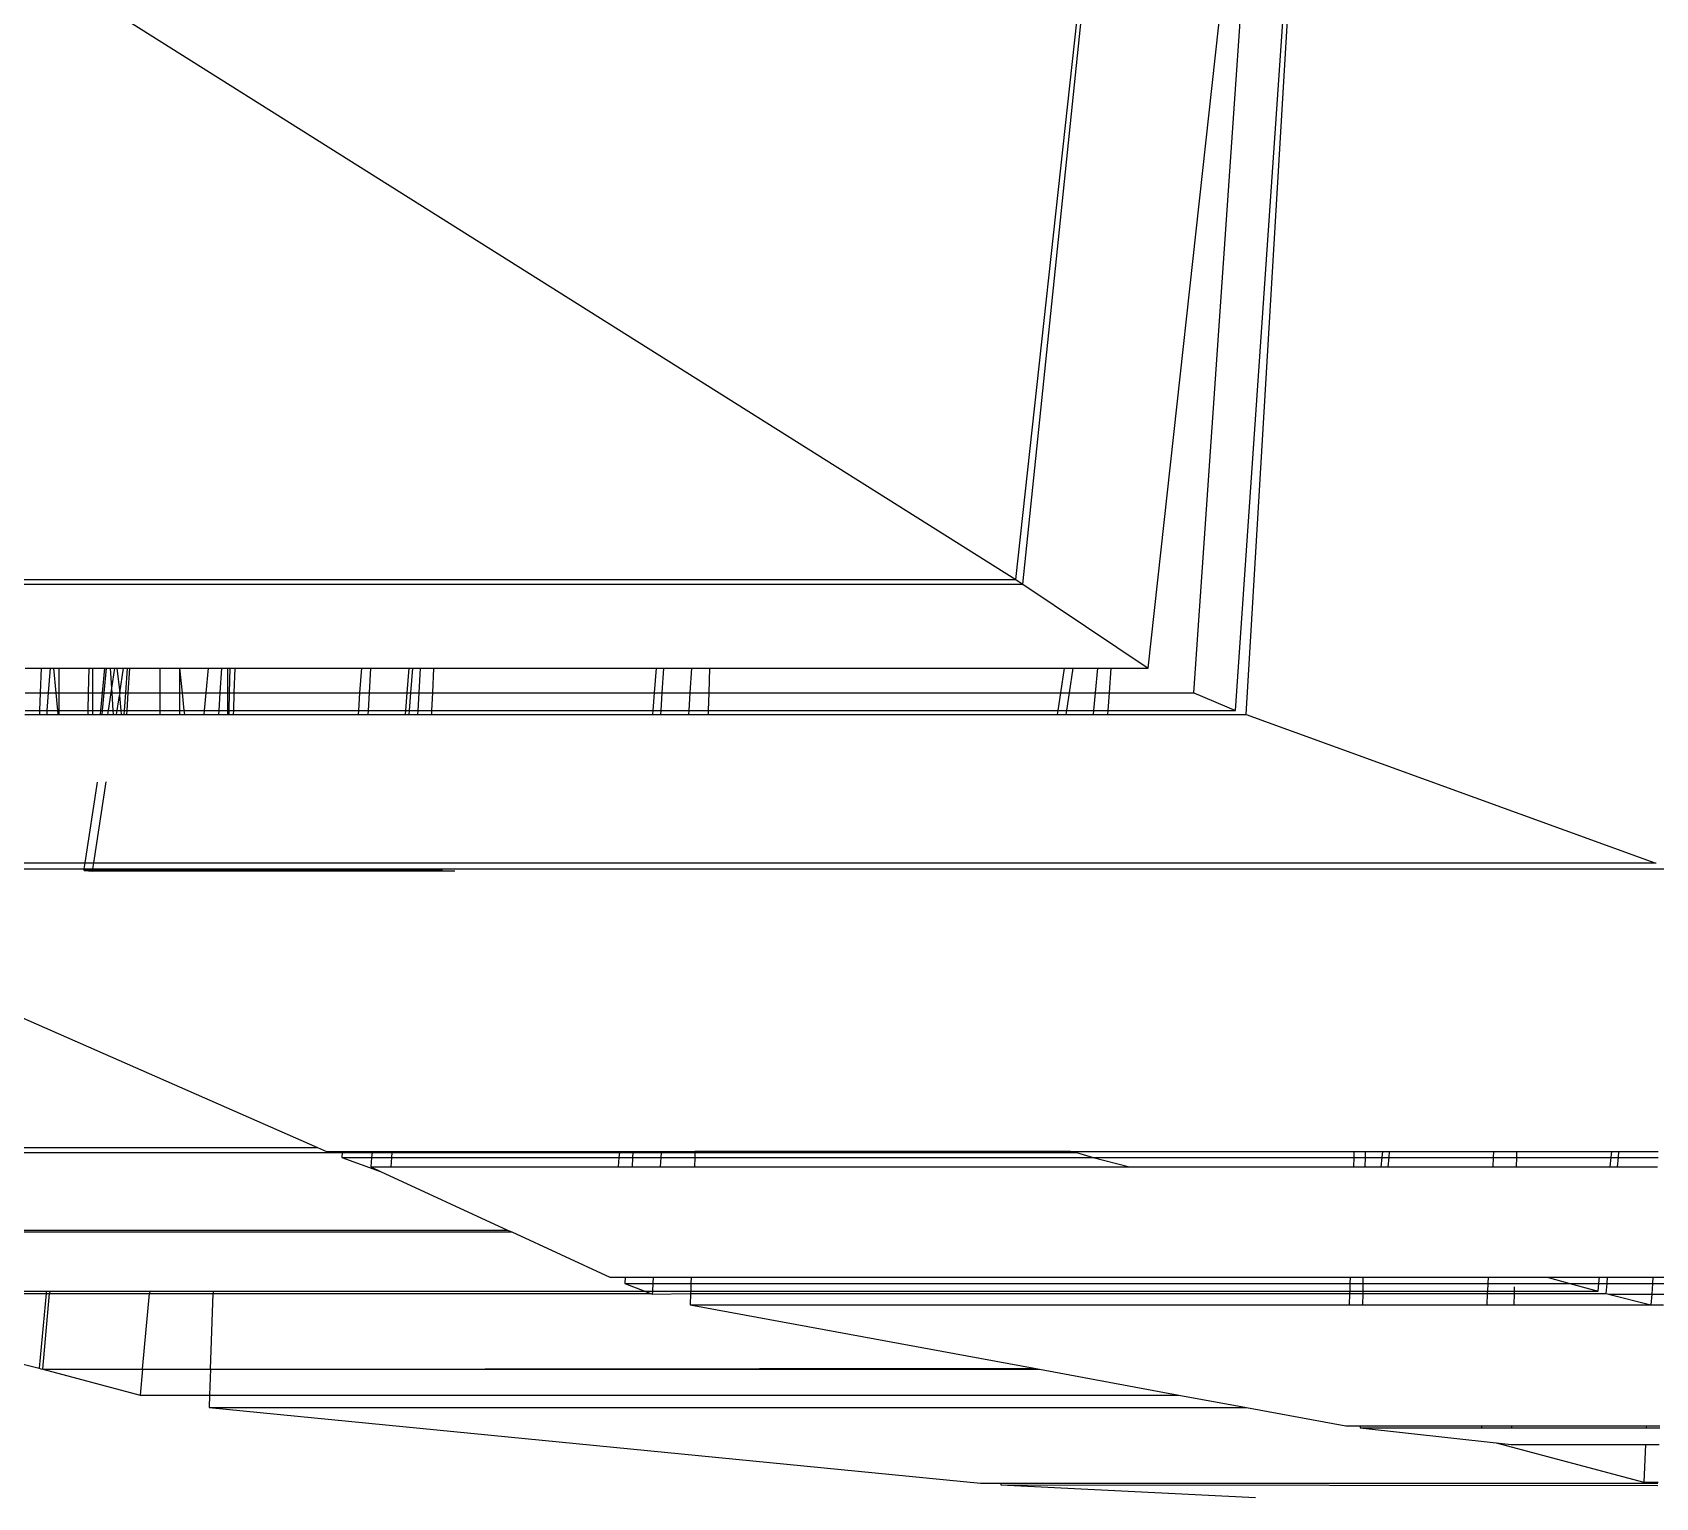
# Model space of a CAD drawing. Extents: x -24961 to 905641, y -154323 to 635957.
# Drawn here: x 395546.2 to 395608.1, y -131276.6 to -131220.7 of the extents above; entities that cross this region are included whole.
import ezdxf

# ---------------------------------------------------------------- set-up
doc = ezdxf.new("R2010")
doc.units = 0
doc.header["$LTSCALE"] = 1000
doc.header["$MEASUREMENT"] = 0

msp = doc.modelspace()

# ---------------------------------------------------------------- linework, layer by layer
for p, q in [((395583.706, -131241.55), (395588.531, -131197.579)), ((395583.977, -131241.727), (395588.531, -131197.579)), ((395588.76, -131244.936), (395593.59, -131200.925)), ((395590.499, -131245.881), (395593.59, -131200.925)), ((395592.087, -131246.547), (395595.177, -131201.591)), ((395592.493, -131246.706), (395595.177, -131201.591)), ((395548.203, -131219.205), (395583.706, -131241.55)), ((395507.968, -131241.55), (395583.706, -131241.55)), ((395508.24, -131241.727), (395583.977, -131241.727)), ((395583.706, -131241.55), (395583.842, -131241.641)), ((395583.842, -131241.641), (395583.977, -131241.727)), ((395583.977, -131241.727), (395588.76, -131244.936)), ((395545.936, -131244.936), (395546.543, -131244.936)), ((395546.543, -131244.936), (395546.507, -131245.881)), ((395546.543, -131244.936), (395546.892, -131244.936)), ((395546.824, -131245.881), (395546.892, -131244.936)), ((395546.892, -131244.936), (395547.013, -131244.936)), ((395547.013, -131244.936), (395547.099, -131245.881)), ((395547.013, -131244.936), (395547.211, -131244.936)), ((395547.211, -131244.936), (395547.213, -131245.881)), ((395547.211, -131244.936), (395548.374, -131244.936)), ((395548.351, -131245.881), (395548.374, -131244.936)), ((395548.374, -131244.936), (395548.499, -131244.936)), ((395548.499, -131244.936), (395548.499, -131245.881)), ((395548.499, -131244.936), (395548.958, -131244.936)), ((395548.958, -131244.936), (395548.87, -131245.881)), ((395549.018, -131244.936), (395548.933, -131245.881)), ((395548.958, -131244.936), (395549.018, -131244.936)), ((395549.018, -131244.936), (395549.185, -131244.936)), ((395549.236, -131245.701), (395549.185, -131244.936)), ((395549.185, -131244.936), (395549.353, -131244.936)), ((395549.236, -131245.701), (395549.353, -131244.936)), ((395549.353, -131244.936), (395549.427, -131244.936)), ((395549.427, -131244.936), (395549.537, -131245.881)), ((395549.427, -131244.936), (395549.681, -131244.936)), ((395549.537, -131245.881), (395549.681, -131244.936)), ((395549.681, -131244.936), (395549.825, -131244.936)), ((395549.825, -131244.936), (395549.756, -131245.881)), ((395549.825, -131244.936), (395549.913, -131244.936)), ((395549.913, -131244.936), (395549.852, -131245.881)), ((395549.913, -131244.936), (395551.073, -131244.936)), ((395551.073, -131244.936), (395551.073, -131245.881)), ((395551.073, -131244.936), (395551.818, -131244.936)), ((395551.818, -131244.936), (395551.817, -131245.881)), ((395551.818, -131244.936), (395551.917, -131245.881)), ((395551.818, -131244.936), (395552.909, -131244.936)), ((395552.909, -131244.936), (395552.82, -131245.881)), ((395552.909, -131244.936), (395553.415, -131244.936)), ((395553.415, -131244.936), (395553.358, -131245.881)), ((395553.415, -131244.936), (395553.647, -131244.936)), ((395553.647, -131244.936), (395553.647, -131245.881)), ((395553.647, -131244.936), (395553.739, -131244.936)), ((395553.739, -131244.936), (395553.716, -131245.881)), ((395553.739, -131244.936), (395553.927, -131244.936)), ((395553.927, -131244.936), (395553.894, -131245.881)), ((395553.927, -131244.936), (395558.755, -131244.936)), ((395558.755, -131244.936), (395558.687, -131245.881)), ((395558.755, -131244.936), (395559.105, -131244.936)), ((395559.105, -131244.936), (395559.05, -131245.881)), ((395559.105, -131244.936), (395560.558, -131244.936)), ((395560.558, -131244.936), (395560.486, -131245.881)), ((395560.558, -131244.936), (395560.718, -131244.936)), ((395560.641, -131245.881), (395560.718, -131244.936)), ((395560.718, -131244.936), (395560.995, -131244.936)), ((395560.995, -131244.936), (395560.94, -131245.881)), ((395560.995, -131244.936), (395561.518, -131244.936)), ((395561.475, -131245.881), (395561.518, -131244.936)), ((395561.518, -131244.936), (395569.989, -131244.936)), ((395569.989, -131244.936), (395569.918, -131245.881)), ((395569.989, -131244.936), (395570.269, -131244.936)), ((395570.269, -131244.936), (395570.209, -131245.881)), ((395570.269, -131244.936), (395571.341, -131244.936)), ((395571.341, -131244.936), (395571.282, -131245.881)), ((395571.341, -131244.936), (395572.031, -131244.936)), ((395572.031, -131244.936), (395572.002, -131245.881)), ((395572.031, -131244.936), (395585.558, -131244.936)), ((395585.558, -131244.936), (395585.414, -131245.881)), ((395585.558, -131244.936), (395585.887, -131244.936)), ((395585.887, -131244.936), (395585.743, -131245.881)), ((395585.887, -131244.936), (395586.831, -131244.936)), ((395586.745, -131245.881), (395586.831, -131244.936)), ((395586.831, -131244.936), (395587.347, -131244.936)), ((395587.279, -131245.881), (395587.347, -131244.936)), ((395587.347, -131244.936), (395588.76, -131244.936)), ((395549.209, -131245.881), (395549.236, -131245.701)), ((395549.248, -131245.881), (395549.236, -131245.701)), ((395545.93, -131245.881), (395546.507, -131245.881)), ((395546.507, -131245.881), (395546.481, -131246.547)), ((395546.507, -131245.881), (395546.824, -131245.881)), ((395546.777, -131246.547), (395546.824, -131245.881)), ((395546.824, -131245.881), (395547.099, -131245.881)), ((395547.099, -131245.881), (395547.16, -131246.547)), ((395547.099, -131245.881), (395547.213, -131245.881)), ((395547.213, -131245.881), (395547.214, -131246.547)), ((395547.213, -131245.881), (395548.351, -131245.881)), ((395548.335, -131246.547), (395548.351, -131245.881)), ((395548.351, -131245.881), (395548.499, -131245.881)), ((395548.499, -131245.881), (395548.499, -131246.547)), ((395548.499, -131245.881), (395548.87, -131245.881)), ((395548.87, -131245.881), (395548.807, -131246.547)), ((395548.87, -131245.881), (395548.933, -131245.881)), ((395548.933, -131245.881), (395548.873, -131246.547)), ((395548.933, -131245.881), (395549.209, -131245.881)), ((395549.107, -131246.547), (395549.209, -131245.881)), ((395549.209, -131245.881), (395549.248, -131245.881)), ((395549.293, -131246.547), (395549.248, -131245.881)), ((395549.248, -131245.881), (395549.537, -131245.881)), ((395549.436, -131246.547), (395549.523, -131245.978)), ((395549.537, -131245.881), (395549.523, -131245.978)), ((395549.523, -131245.978), (395549.575, -131246.547)), ((395549.537, -131245.881), (395549.756, -131245.881)), ((395549.756, -131245.881), (395549.708, -131246.547)), ((395549.756, -131245.881), (395549.852, -131245.881)), ((395549.852, -131245.881), (395549.808, -131246.547)), ((395549.852, -131245.881), (395551.073, -131245.881)), ((395551.073, -131245.881), (395551.073, -131246.547)), ((395551.073, -131245.881), (395551.817, -131245.881)), ((395551.817, -131245.881), (395551.817, -131246.547)), ((395551.817, -131245.881), (395551.917, -131245.881)), ((395551.917, -131245.881), (395551.987, -131246.547)), ((395551.917, -131245.881), (395552.82, -131245.881)), ((395552.82, -131245.881), (395552.758, -131246.547)), ((395552.82, -131245.881), (395553.358, -131245.881)), ((395553.358, -131245.881), (395553.319, -131246.547)), ((395553.358, -131245.881), (395553.647, -131245.881)), ((395553.647, -131245.881), (395553.647, -131246.547)), ((395553.647, -131245.881), (395553.716, -131245.881)), ((395553.716, -131245.881), (395553.699, -131246.547)), ((395553.716, -131245.881), (395553.894, -131245.881)), ((395553.894, -131245.881), (395553.871, -131246.547)), ((395553.894, -131245.881), (395558.687, -131245.881)), ((395558.687, -131245.881), (395558.639, -131246.547)), ((395558.687, -131245.881), (395559.05, -131245.881)), ((395559.05, -131245.881), (395559.011, -131246.547)), ((395559.05, -131245.881), (395560.486, -131245.881)), ((395560.486, -131245.881), (395560.436, -131246.547)), ((395560.486, -131245.881), (395560.641, -131245.881)), ((395560.586, -131246.547), (395560.641, -131245.881)), ((395560.641, -131245.881), (395560.94, -131245.881)), ((395560.94, -131245.881), (395560.901, -131246.547)), ((395560.94, -131245.881), (395561.475, -131245.881)), ((395561.444, -131246.547), (395561.475, -131245.881)), ((395561.475, -131245.881), (395569.918, -131245.881)), ((395569.918, -131245.881), (395569.867, -131246.547)), ((395569.918, -131245.881), (395570.209, -131245.881)), ((395570.209, -131245.881), (395570.167, -131246.547)), ((395570.209, -131245.881), (395571.282, -131245.881)), ((395571.282, -131245.881), (395571.24, -131246.547)), ((395571.282, -131245.881), (395572.002, -131245.881)), ((395572.002, -131245.881), (395571.982, -131246.547)), ((395572.002, -131245.881), (395585.414, -131245.881)), ((395585.414, -131245.881), (395585.313, -131246.547)), ((395585.414, -131245.881), (395585.743, -131245.881)), ((395585.743, -131245.881), (395585.641, -131246.547)), ((395585.743, -131245.881), (395586.745, -131245.881)), ((395586.684, -131246.547), (395586.745, -131245.881)), ((395586.745, -131245.881), (395587.279, -131245.881)), ((395587.231, -131246.547), (395587.279, -131245.881)), ((395587.279, -131245.881), (395590.499, -131245.881)), ((395590.499, -131245.881), (395592.087, -131246.547)), ((395545.925, -131246.706), (395546.475, -131246.706)), ((395545.926, -131246.547), (395546.481, -131246.547)), ((395546.481, -131246.547), (395546.475, -131246.706)), ((395546.475, -131246.706), (395546.765, -131246.706)), ((395546.481, -131246.547), (395546.777, -131246.547)), ((395546.765, -131246.706), (395546.777, -131246.547)), ((395546.765, -131246.706), (395547.174, -131246.706)), ((395546.777, -131246.547), (395547.16, -131246.547)), ((395547.16, -131246.547), (395547.174, -131246.706)), ((395547.16, -131246.547), (395547.214, -131246.547)), ((395547.174, -131246.706), (395547.214, -131246.706)), ((395547.214, -131246.547), (395547.214, -131246.706)), ((395547.214, -131246.547), (395548.335, -131246.547)), ((395547.214, -131246.706), (395548.331, -131246.706)), ((395548.331, -131246.706), (395548.335, -131246.547)), ((395548.331, -131246.706), (395548.499, -131246.706)), ((395548.335, -131246.547), (395548.499, -131246.547)), ((395548.499, -131246.547), (395548.499, -131246.706)), ((395548.499, -131246.547), (395548.807, -131246.547)), ((395548.499, -131246.706), (395548.792, -131246.706)), ((395548.807, -131246.547), (395548.792, -131246.706)), ((395548.792, -131246.706), (395548.858, -131246.706)), ((395548.807, -131246.547), (395548.873, -131246.547)), ((395548.873, -131246.547), (395548.858, -131246.706)), ((395548.858, -131246.706), (395549.083, -131246.706)), ((395548.873, -131246.547), (395549.107, -131246.547)), ((395549.083, -131246.706), (395549.107, -131246.547)), ((395549.083, -131246.706), (395549.304, -131246.706)), ((395549.107, -131246.547), (395549.293, -131246.547)), ((395549.304, -131246.706), (395549.293, -131246.547)), ((395549.293, -131246.547), (395549.436, -131246.547)), ((395549.304, -131246.706), (395549.412, -131246.706)), ((395549.412, -131246.706), (395549.436, -131246.547)), ((395549.412, -131246.706), (395549.589, -131246.706)), ((395549.436, -131246.547), (395549.575, -131246.547)), ((395549.575, -131246.547), (395549.589, -131246.706)), ((395549.575, -131246.547), (395549.708, -131246.547)), ((395549.589, -131246.706), (395549.696, -131246.706)), ((395549.708, -131246.547), (395549.696, -131246.706)), ((395549.696, -131246.706), (395549.798, -131246.706)), ((395549.708, -131246.547), (395549.808, -131246.547)), ((395549.808, -131246.547), (395549.798, -131246.706)), ((395549.798, -131246.706), (395551.073, -131246.706)), ((395549.808, -131246.547), (395551.073, -131246.547)), ((395551.073, -131246.547), (395551.073, -131246.706)), ((395551.073, -131246.547), (395551.817, -131246.547)), ((395551.073, -131246.706), (395551.817, -131246.706)), ((395551.817, -131246.547), (395551.817, -131246.706)), ((395551.817, -131246.547), (395551.987, -131246.547)), ((395551.817, -131246.706), (395552.004, -131246.706)), ((395551.987, -131246.547), (395552.004, -131246.706)), ((395551.987, -131246.547), (395552.758, -131246.547)), ((395552.004, -131246.706), (395552.743, -131246.706)), ((395552.758, -131246.547), (395552.743, -131246.706)), ((395552.743, -131246.706), (395553.309, -131246.706)), ((395552.758, -131246.547), (395553.319, -131246.547)), ((395553.319, -131246.547), (395553.309, -131246.706)), ((395553.309, -131246.706), (395553.647, -131246.706)), ((395553.319, -131246.547), (395553.647, -131246.547)), ((395553.647, -131246.547), (395553.647, -131246.706)), ((395553.647, -131246.547), (395553.699, -131246.547)), ((395553.647, -131246.706), (395553.695, -131246.706)), ((395553.699, -131246.547), (395553.695, -131246.706)), ((395553.695, -131246.706), (395553.865, -131246.706)), ((395553.699, -131246.547), (395553.871, -131246.547)), ((395553.871, -131246.547), (395553.865, -131246.706)), ((395553.865, -131246.706), (395558.628, -131246.706)), ((395553.871, -131246.547), (395558.639, -131246.547)), ((395558.639, -131246.547), (395558.628, -131246.706)), ((395558.628, -131246.706), (395559.001, -131246.706)), ((395558.639, -131246.547), (395559.011, -131246.547)), ((395559.011, -131246.547), (395559.001, -131246.706)), ((395559.001, -131246.706), (395560.424, -131246.706)), ((395559.011, -131246.547), (395560.436, -131246.547)), ((395560.436, -131246.547), (395560.424, -131246.706)), ((395560.424, -131246.706), (395560.573, -131246.706)), ((395560.436, -131246.547), (395560.586, -131246.547)), ((395560.573, -131246.706), (395560.586, -131246.547)), ((395560.573, -131246.706), (395560.891, -131246.706)), ((395560.586, -131246.547), (395560.901, -131246.547)), ((395560.901, -131246.547), (395560.891, -131246.706)), ((395560.891, -131246.706), (395561.437, -131246.706)), ((395560.901, -131246.547), (395561.444, -131246.547)), ((395561.437, -131246.706), (395561.444, -131246.547)), ((395561.437, -131246.706), (395569.855, -131246.706)), ((395561.444, -131246.547), (395569.867, -131246.547)), ((395569.867, -131246.547), (395569.855, -131246.706)), ((395569.855, -131246.706), (395570.158, -131246.706)), ((395569.867, -131246.547), (395570.167, -131246.547)), ((395570.167, -131246.547), (395570.158, -131246.706)), ((395570.158, -131246.706), (395571.23, -131246.706)), ((395570.167, -131246.547), (395571.24, -131246.547)), ((395571.24, -131246.547), (395571.23, -131246.706)), ((395571.23, -131246.706), (395571.977, -131246.706)), ((395571.24, -131246.547), (395571.982, -131246.547)), ((395571.982, -131246.547), (395571.977, -131246.706)), ((395571.977, -131246.706), (395585.289, -131246.706)), ((395571.982, -131246.547), (395585.313, -131246.547)), ((395585.313, -131246.547), (395585.289, -131246.706)), ((395585.289, -131246.706), (395585.617, -131246.706)), ((395585.313, -131246.547), (395585.641, -131246.547)), ((395585.641, -131246.547), (395585.617, -131246.706)), ((395585.617, -131246.706), (395586.669, -131246.706)), ((395585.641, -131246.547), (395586.684, -131246.547)), ((395586.669, -131246.706), (395586.684, -131246.547)), ((395586.669, -131246.706), (395587.22, -131246.706)), ((395586.684, -131246.547), (395587.231, -131246.547)), ((395587.22, -131246.706), (395587.231, -131246.547)), ((395587.22, -131246.706), (395592.493, -131246.706)), ((395587.231, -131246.547), (395592.087, -131246.547)), ((395592.493, -131246.706), (395608.075, -131252.366)), ((395548.22, -131252.366), (395548.69, -131249.28)), ((395548.549, -131252.366), (395549.02, -131249.273)), ((395532.395, -131252.366), (395548.22, -131252.366)), ((395548.186, -131252.586), (395548.22, -131252.366)), ((395548.22, -131252.366), (395548.549, -131252.366)), ((395548.515, -131252.586), (395548.549, -131252.366)), ((395548.549, -131252.366), (395608.075, -131252.366)), ((395608.075, -131252.366), (395608.133, -131252.366)), ((395532.943, -131252.586), (395548.186, -131252.586)), ((395548.177, -131252.65), (395548.186, -131252.586)), ((395548.177, -131252.65), (395548.5, -131252.686)), ((395548.505, -131252.65), (395548.177, -131252.65)), ((395548.186, -131252.586), (395548.515, -131252.586)), ((395548.5, -131252.686), (395548.505, -131252.65)), ((395562.313, -131252.686), (395548.5, -131252.686)), ((395548.505, -131252.65), (395548.515, -131252.586)), ((395561.841, -131252.65), (395548.505, -131252.65)), ((395548.515, -131252.586), (395608.633, -131252.586)), ((395539.11, -131255.318), (395557.084, -131263.217)), ((395514.21, -131263.217), (395557.084, -131263.217)), ((395515.064, -131263.414), (395558.02, -131263.414)), ((395557.084, -131263.217), (395557.428, -131263.369)), ((395557.428, -131263.369), (395558.022, -131263.369)), ((395558.02, -131263.414), (395558.009, -131263.6)), ((395558.009, -131263.6), (395559.487, -131264.131)), ((395558.009, -131263.6), (395559.145, -131263.6)), ((395558.022, -131263.369), (395558.02, -131263.414)), ((395558.02, -131263.414), (395559.159, -131263.414)), ((395558.022, -131263.369), (395559.162, -131263.369)), ((395559.145, -131263.6), (395559.117, -131263.96)), ((395559.159, -131263.414), (395559.145, -131263.6)), ((395559.145, -131263.6), (395559.898, -131263.6)), ((395559.162, -131263.369), (395559.159, -131263.414)), ((395559.159, -131263.414), (395559.909, -131263.414)), ((395559.162, -131263.369), (395559.912, -131263.369)), ((395559.898, -131263.6), (395559.877, -131263.96)), ((395559.909, -131263.414), (395559.898, -131263.6)), ((395559.898, -131263.6), (395568.576, -131263.6)), ((395559.912, -131263.369), (395559.909, -131263.414)), ((395559.909, -131263.414), (395568.59, -131263.414)), ((395559.912, -131263.369), (395568.594, -131263.369)), ((395568.576, -131263.6), (395568.549, -131263.96)), ((395568.59, -131263.414), (395568.576, -131263.6)), ((395568.576, -131263.6), (395569.097, -131263.6)), ((395568.594, -131263.369), (395568.59, -131263.414)), ((395568.59, -131263.414), (395569.108, -131263.414)), ((395568.594, -131263.369), (395569.111, -131263.369)), ((395569.097, -131263.6), (395569.074, -131263.96)), ((395569.108, -131263.414), (395569.097, -131263.6)), ((395569.097, -131263.6), (395570.169, -131263.6)), ((395569.111, -131263.369), (395569.108, -131263.414)), ((395569.108, -131263.414), (395570.181, -131263.414)), ((395569.111, -131263.369), (395570.184, -131263.369)), ((395570.169, -131263.6), (395570.147, -131263.96)), ((395570.181, -131263.414), (395570.169, -131263.6)), ((395570.169, -131263.6), (395571.466, -131263.6)), ((395570.184, -131263.369), (395570.181, -131263.414)), ((395570.181, -131263.414), (395571.472, -131263.414)), ((395570.184, -131263.369), (395571.473, -131263.369)), ((395571.466, -131263.6), (395571.455, -131263.96)), ((395571.472, -131263.414), (395571.466, -131263.6)), ((395571.466, -131263.6), (395586.654, -131263.6)), ((395571.473, -131263.369), (395571.472, -131263.414)), ((395571.472, -131263.414), (395585.929, -131263.414)), ((395585.797, -131263.369), (395571.473, -131263.369)), ((395585.797, -131263.369), (395585.929, -131263.414)), ((395585.797, -131263.369), (395586.023, -131263.369)), ((395585.929, -131263.414), (395586.02, -131263.414)), ((395586.02, -131263.414), (395586.023, -131263.369)), ((395586.02, -131263.414), (395586.654, -131263.6)), ((395586.023, -131263.369), (395596.604, -131263.369)), ((395586.654, -131263.6), (395588.049, -131263.96)), ((395586.654, -131263.6), (395596.597, -131263.6)), ((395596.597, -131263.6), (395596.586, -131263.96)), ((395596.604, -131263.369), (395596.597, -131263.6)), ((395596.597, -131263.6), (395597.029, -131263.6)), ((395596.604, -131263.369), (395597.033, -131263.369)), ((395597.029, -131263.6), (395597.023, -131263.96)), ((395597.033, -131263.369), (395597.029, -131263.6)), ((395597.029, -131263.6), (395597.682, -131263.6)), ((395597.033, -131263.369), (395597.704, -131263.369)), ((395597.647, -131263.96), (395597.682, -131263.6)), ((395597.682, -131263.6), (395597.704, -131263.369)), ((395597.682, -131263.6), (395597.942, -131263.6)), ((395597.704, -131263.369), (395597.963, -131263.369)), ((395597.91, -131263.96), (395597.942, -131263.6)), ((395597.942, -131263.6), (395597.963, -131263.369)), ((395597.942, -131263.6), (395601.915, -131263.6)), ((395597.963, -131263.369), (395601.925, -131263.369)), ((395601.915, -131263.6), (395601.899, -131263.96)), ((395601.925, -131263.369), (395601.915, -131263.6)), ((395601.915, -131263.6), (395602.801, -131263.6)), ((395601.925, -131263.369), (395602.805, -131263.369)), ((395602.801, -131263.6), (395602.795, -131263.96)), ((395602.805, -131263.369), (395602.801, -131263.6)), ((395602.801, -131263.6), (395606.411, -131263.6)), ((395602.805, -131263.369), (395606.433, -131263.369)), ((395606.376, -131263.96), (395606.411, -131263.6)), ((395606.411, -131263.6), (395606.433, -131263.369)), ((395606.411, -131263.6), (395606.689, -131263.6)), ((395606.433, -131263.369), (395606.71, -131263.369)), ((395606.657, -131263.96), (395606.689, -131263.6)), ((395606.689, -131263.6), (395606.71, -131263.369)), ((395606.689, -131263.6), (395608.2, -131263.6)), ((395606.71, -131263.369), (395608.21, -131263.369)), ((395559.117, -131263.96), (395559.877, -131263.96)), ((395559.117, -131263.96), (395559.487, -131264.131)), ((395559.487, -131264.131), (395564.329, -131266.369)), ((395559.877, -131263.96), (395568.549, -131263.96)), ((395568.549, -131263.96), (395569.074, -131263.96)), ((395569.074, -131263.96), (395570.147, -131263.96)), ((395570.147, -131263.96), (395571.455, -131263.96)), ((395571.455, -131263.96), (395588.049, -131263.96)), ((395588.049, -131263.96), (395596.586, -131263.96)), ((395596.586, -131263.96), (395597.023, -131263.96)), ((395597.023, -131263.96), (395597.647, -131263.96)), ((395597.647, -131263.96), (395597.91, -131263.96)), ((395597.91, -131263.96), (395601.899, -131263.96)), ((395601.899, -131263.96), (395602.795, -131263.96)), ((395602.795, -131263.96), (395606.376, -131263.96)), ((395606.376, -131263.96), (395606.657, -131263.96)), ((395606.657, -131263.96), (395608.185, -131263.96)), ((395526.456, -131266.369), (395564.329, -131266.369)), ((395526.728, -131266.441), (395564.485, -131266.441)), ((395564.329, -131266.369), (395564.485, -131266.441)), ((395564.485, -131266.441), (395568.23, -131268.172)), ((395568.23, -131268.172), (395568.81, -131268.172)), ((395568.81, -131268.172), (395568.795, -131268.411)), ((395568.795, -131268.411), (395569.867, -131268.411)), ((395568.795, -131268.411), (395569.567, -131268.706)), ((395568.81, -131268.172), (395569.882, -131268.172)), ((395569.867, -131268.411), (395569.849, -131268.706)), ((395569.882, -131268.172), (395569.867, -131268.411)), ((395569.867, -131268.411), (395571.321, -131268.411)), ((395569.882, -131268.172), (395571.328, -131268.172)), ((395571.321, -131268.411), (395571.312, -131268.706)), ((395571.328, -131268.172), (395571.321, -131268.411)), ((395571.321, -131268.411), (395596.452, -131268.411)), ((395571.328, -131268.172), (395596.459, -131268.172)), ((395596.452, -131268.411), (395596.443, -131268.706)), ((395596.459, -131268.172), (395596.452, -131268.411)), ((395596.452, -131268.411), (395596.943, -131268.411)), ((395596.459, -131268.172), (395596.947, -131268.172)), ((395596.943, -131268.411), (395596.937, -131268.706)), ((395596.947, -131268.172), (395596.943, -131268.411)), ((395596.943, -131268.411), (395601.705, -131268.411)), ((395596.947, -131268.172), (395601.716, -131268.172)), ((395601.705, -131268.411), (395601.692, -131268.706)), ((395601.716, -131268.172), (395601.705, -131268.411)), ((395601.705, -131268.411), (395604.838, -131268.411)), ((395601.716, -131268.172), (395603.97, -131268.172)), ((395602.712, -131268.541), (395602.709, -131268.706)), ((395603.97, -131268.172), (395604.838, -131268.411)), ((395603.97, -131268.172), (395605.966, -131268.172)), ((395604.838, -131268.411), (395605.914, -131268.706)), ((395604.838, -131268.411), (395605.943, -131268.411)), ((395605.914, -131268.706), (395605.943, -131268.411)), ((395605.943, -131268.411), (395605.966, -131268.172)), ((395605.943, -131268.411), (395606.255, -131268.411)), ((395605.966, -131268.172), (395606.277, -131268.172)), ((395606.221, -131268.788), (395606.255, -131268.411)), ((395606.255, -131268.411), (395606.277, -131268.172)), ((395606.255, -131268.411), (395607.985, -131268.411)), ((395606.277, -131268.172), (395608.001, -131268.172)), ((395607.985, -131268.411), (395607.958, -131268.812)), ((395608.001, -131268.172), (395607.985, -131268.411)), ((395607.985, -131268.411), (395608.438, -131268.411)), ((395608.001, -131268.172), (395608.446, -131268.172)), ((395535.265, -131268.788), (395546.46, -131271.644)), ((395543.573, -131268.706), (395546.735, -131268.706)), ((395544.173, -131268.788), (395546.727, -131268.788)), ((395546.727, -131268.788), (395546.46, -131271.644)), ((395546.604, -131271.682), (395546.866, -131268.788)), ((395546.735, -131268.706), (395546.727, -131268.788)), ((395546.727, -131268.788), (395546.866, -131268.788)), ((395546.735, -131268.706), (395546.873, -131268.706)), ((395546.873, -131268.706), (395546.866, -131268.788)), ((395546.866, -131268.788), (395550.678, -131268.788)), ((395546.873, -131268.706), (395550.686, -131268.706)), ((395550.407, -131271.682), (395550.678, -131268.788)), ((395550.686, -131268.706), (395550.678, -131268.788)), ((395550.678, -131268.788), (395553.098, -131268.788)), ((395550.686, -131268.706), (395553.101, -131268.706)), ((395552.997, -131271.682), (395553.098, -131268.788)), ((395553.101, -131268.706), (395553.098, -131268.788)), ((395553.098, -131268.788), (395569.779, -131268.788)), ((395553.101, -131268.706), (395569.567, -131268.706)), ((395569.567, -131268.706), (395569.779, -131268.788)), ((395569.567, -131268.706), (395569.849, -131268.706)), ((395569.779, -131268.788), (395569.842, -131268.812)), ((395569.849, -131268.706), (395569.842, -131268.812)), ((395569.842, -131268.812), (395571.309, -131268.788)), ((395569.849, -131268.706), (395571.312, -131268.706)), ((395571.309, -131268.788), (395571.296, -131269.224)), ((395571.296, -131269.224), (395596.427, -131269.224)), ((395571.296, -131269.224), (395584.406, -131271.644)), ((395571.312, -131268.706), (395571.309, -131268.788)), ((395571.309, -131268.788), (395596.44, -131268.788)), ((395571.312, -131268.706), (395596.443, -131268.706)), ((395596.44, -131268.788), (395596.427, -131269.224)), ((395596.427, -131269.224), (395596.928, -131269.224)), ((395596.443, -131268.706), (395596.44, -131268.788)), ((395596.44, -131268.788), (395596.936, -131268.788)), ((395596.443, -131268.706), (395596.937, -131268.706)), ((395596.936, -131268.788), (395596.928, -131269.224)), ((395596.928, -131269.224), (395601.67, -131269.224)), ((395596.937, -131268.706), (395596.936, -131268.788)), ((395596.936, -131268.788), (395601.689, -131268.788)), ((395596.937, -131268.706), (395601.692, -131268.706)), ((395601.689, -131268.788), (395601.67, -131269.224)), ((395601.67, -131269.224), (395602.7, -131269.224)), ((395601.692, -131268.706), (395601.689, -131268.788)), ((395601.689, -131268.788), (395602.708, -131268.788)), ((395601.692, -131268.706), (395602.709, -131268.706)), ((395602.708, -131268.788), (395602.7, -131269.224)), ((395602.7, -131269.224), (395607.931, -131269.224)), ((395602.709, -131268.706), (395602.708, -131268.788)), ((395602.708, -131268.788), (395606.221, -131268.788)), ((395602.709, -131268.706), (395605.914, -131268.706)), ((395606.221, -131268.788), (395606.316, -131268.812)), ((395606.316, -131268.812), (395607.931, -131269.224)), ((395606.316, -131268.812), (395607.958, -131268.812)), ((395607.958, -131268.812), (395607.931, -131269.224)), ((395607.931, -131269.224), (395608.413, -131269.224)), ((395607.958, -131268.812), (395608.426, -131268.812)), ((395546.46, -131271.644), (395546.532, -131271.663)), ((395546.532, -131271.663), (395546.604, -131271.682)), ((395546.604, -131271.682), (395550.316, -131272.664)), ((395546.604, -131271.682), (395550.407, -131271.682)), ((395550.407, -131271.682), (395550.316, -131272.664)), ((395550.407, -131271.682), (395552.997, -131271.682)), ((395552.997, -131271.682), (395552.963, -131272.664)), ((395552.997, -131271.682), (395584.406, -131271.644)), ((395552.997, -131271.682), (395584.609, -131271.682)), ((395584.406, -131271.644), (395584.609, -131271.682)), ((395584.609, -131271.682), (395589.93, -131272.664)), ((395550.316, -131272.664), (395552.963, -131272.664)), ((395552.963, -131272.664), (395552.947, -131273.14)), ((395552.963, -131272.664), (395589.93, -131272.664)), ((395589.93, -131272.664), (395592.509, -131273.14)), ((395552.947, -131273.14), (395592.509, -131273.14)), ((395552.947, -131273.14), (395582.362, -131276.03)), ((395592.509, -131273.14), (395596.288, -131273.838)), ((395596.288, -131273.838), (395596.845, -131273.838)), ((395596.845, -131273.838), (395596.844, -131273.919)), ((395596.844, -131273.919), (395602.024, -131274.488)), ((395596.844, -131273.919), (395601.465, -131273.919)), ((395596.845, -131273.838), (395601.469, -131273.838)), ((395601.469, -131273.838), (395601.465, -131273.919)), ((395601.465, -131273.919), (395602.616, -131273.919)), ((395601.469, -131273.838), (395602.617, -131273.838)), ((395602.617, -131273.838), (395602.616, -131273.919)), ((395602.616, -131273.919), (395607.75, -131273.919)), ((395602.617, -131273.838), (395607.754, -131273.838)), ((395607.754, -131273.838), (395607.75, -131273.919)), ((395607.75, -131273.919), (395608.264, -131273.919)), ((395607.754, -131273.838), (395608.266, -131273.838)), ((395602.024, -131274.488), (395607.66, -131275.988)), ((395602.024, -131274.488), (395602.604, -131274.552)), ((395602.604, -131274.552), (395607.723, -131274.552)), ((395607.723, -131274.552), (395607.66, -131275.988)), ((395607.723, -131274.552), (395608.244, -131274.552)), ((395582.362, -131276.03), (395583.139, -131276.03)), ((395583.139, -131276.03), (395583.138, -131276.088)), ((395583.139, -131276.03), (395608.197, -131276.03)), ((395607.66, -131275.988), (395608.198, -131275.988)), ((395583.138, -131276.088), (395592.845, -131276.573)), ((395583.138, -131276.088), (395608.194, -131276.11))]:
    msp.add_line(p, q)

doc.saveas('drawing.dxf')
